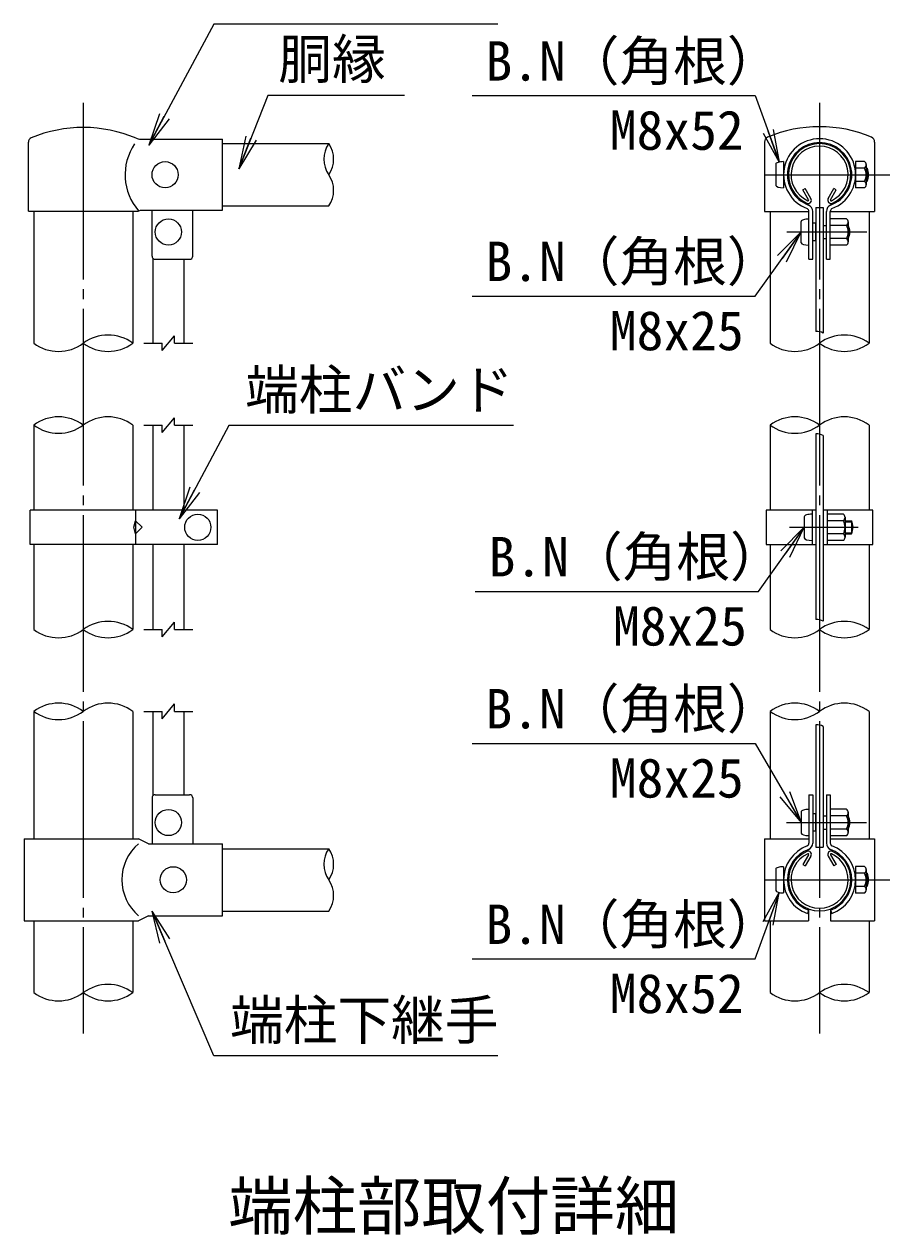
# Model space of a CAD drawing. Units: millimetres, scale not verified. Extents: x -10500 to 10500, y -7425 to 7425.
# Drawn here: x 2437 to 5082, y 404 to 4104 of the extents above; entities that cross this region are included whole.
import ezdxf
from ezdxf.enums import TextEntityAlignment as Align

# ---------------------------------------------------------------- set-up
doc = ezdxf.new("R2010")
doc.units = ezdxf.units.MM
doc.header["$LTSCALE"] = 30
doc.linetypes.add('LONG_CHAIN', pattern=[21, 18, -1, 1, -1])
for name, color, linetype, lineweight in [('0-1_D-TTL-TXT', 7, 'Continuous', 9), ('0-2_D-STR-TXT', 7, 'Continuous', 9), ('0-4_D-STR1', 1, 'Continuous', 9), ('0-7_D-BMK', 2, 'LONG_CHAIN', 9), ('0-8_D-STR-DIM', 7, 'Continuous', 9), ('0-9_0', 7, 'Continuous', 9), ('0-A_D-STR3', 3, 'Continuous', 9)]:
    doc.layers.add(name, color=color, linetype=linetype, lineweight=lineweight)
doc.styles.add('ＭＳ ゴシック', font='')
doc.styles.get('ＭＳ ゴシック').set_extended_font_data('MS Gothic')

# ---------------------------------------------------------------- blocks, each defined once
blk = doc.blocks.new('_Open')
at = {"layer": '0-9_0'}
blk.add_line((-30, 5), (0, 0), dxfattribs=at)
blk.add_lwpolyline([(-30, -5), (0, 0), (-30, 0)], dxfattribs=at)

msp = doc.modelspace()

# ---------------------------------------------------------------- linework, layer by layer
at = {"layer": '0-2_D-STR-TXT'}
for points in [[(3884.11, 4103.9), (3015.96, 4103.9), (2818.33, 3736.25)], [(3599.02, 3885.58), (3181.46, 3885.58), (3093.59, 3664.07)], [(3805.65, 3885.58), (4670.82, 3885.58), (4743.58, 3684.53)], [(3805.65, 3273.03), (4670.82, 3273.03), (4809.75, 3467.25)], [(3932.53, 2877.69), (3062.14, 2877.69), (2911.85, 2594.2)], [(3815.4, 2370.5), (4680.57, 2370.5), (4819.5, 2564.71)], [(3805.65, 1905.83), (4670.82, 1905.83), (4809.91, 1665.85)], [(3805.65, 1247.1), (4670.82, 1247.1), (4743.58, 1448.16)], [(3884.11, 951.35), (3015.96, 951.35), (2828.2, 1391.78)]]:
    msp.add_lwpolyline(points, dxfattribs=at)
at = {"layer": '0-4_D-STR1'}
for p, q in [((3042.41, 3738.87), (3367.5, 3738.87)), ((4816.5, 3597.61), (4823.45, 3601.62)), ((4834.05, 3567.22), (4816.5, 3597.61)), ((4840.99, 3571.23), (4823.45, 3601.62)), ((4893.84, 3571.23), (4911.38, 3601.62)), ((4900.78, 3567.22), (4918.33, 3597.61)), ((4918.33, 3597.61), (4911.38, 3601.62)), ((2466.16, 3532.87), (2466.16, 3128.87)), ((2768.66, 3532.87), (2768.66, 3128.87)), ((3042.41, 3548.37), (3367.5, 3548.37)), ((4716.16, 3531.37), (4716.16, 3128.87)), ((5018.66, 3531.37), (5018.66, 3128.87)), ((2466.16, 2878.87), (2466.16, 2618.84)), ((2768.66, 2878.87), (2768.66, 2618.84)), ((4716.16, 2878.87), (4716.16, 2618.84)), ((5018.66, 2878.87), (5018.66, 2618.84)), ((2466.16, 2513.85), (2466.16, 2253.87)), ((2768.66, 2513.85), (2768.66, 2253.87)), ((4716.16, 2513.85), (4716.16, 2253.87)), ((5018.66, 2513.85), (5018.66, 2253.87)), ((2466.16, 2003.87), (2466.16, 1614.12)), ((2768.66, 2003.87), (2768.66, 1614.12)), ((4716.16, 2003.87), (4716.16, 1614.12)), ((5018.66, 2003.87), (5018.66, 1614.12)), ((3042.41, 1584.12), (3367.5, 1584.12)), ((4834.05, 1565.78), (4816.5, 1535.39)), ((4840.99, 1561.77), (4823.45, 1531.38)), ((4893.84, 1561.77), (4911.38, 1531.38)), ((4900.78, 1565.78), (4918.33, 1535.39)), ((4816.5, 1535.39), (4823.45, 1531.38)), ((4918.33, 1535.39), (4911.38, 1531.38)), ((3042.41, 1393.62), (3367.5, 1393.62)), ((2466.16, 1364.12), (2466.16, 1144.12)), ((2768.66, 1364.12), (2768.66, 1144.12)), ((4716.16, 1364.12), (4716.16, 1144.12)), ((5018.66, 1364.12), (5018.66, 1144.12))]:
    msp.add_line(p, q, dxfattribs=at)
for centre, radius, start, end in [((4867.41, 3643.87), 95.25, 294.32478, 245.67522), ((4867.41, 3643.87), 87.23, 294.32478, 245.67522), ((4832.31, 3566.21), 10.03, 245.67522, 30), ((4832.31, 3566.21), 2, 245.67522, 30), ((4902.52, 3566.21), 10.03, 150, 294.32478), ((4902.52, 3566.21), 2, 150, 294.32478), ((4867.41, 1489.12), 95.25, 114.32478, 65.67522), ((4867.41, 1489.12), 87.23, 114.32478, 65.67522), ((4832.31, 1566.78), 10.03, 330, 114.32478), ((4832.31, 1566.78), 2, 330, 114.32478), ((4902.52, 1566.78), 10.03, 65.67522, 210), ((4902.52, 1566.78), 2, 65.67522, 210)]:
    msp.add_arc(centre, radius, start, end, dxfattribs=at)
at = {"layer": '0-7_D-BMK'}
for p, q in [((2617.41, 3863.87), (2617.41, 1018.87)), ((4867.41, 3863.87), (4867.41, 1018.87)), ((4702.27, 3643.87), (5081.95, 3643.87)), ((4767.27, 3468.87), (5011.66, 3468.87)), ((4775.77, 2566.34), (4985.16, 2566.34)), ((4848.16, 2566.34), (4944.66, 2566.34)), ((4766.22, 1664.12), (5010.61, 1664.12)), ((4702.27, 1489.12), (5081.95, 1489.12))]:
    msp.add_line(p, q, dxfattribs=at)
at = {"layer": '0-8_D-STR-DIM'}
for p, q in [((2858.66, 3106.37), (2896.16, 3151.37)), ((2896.16, 3128.87), (2896.16, 3151.37)), ((2802.41, 3128.87), (2858.66, 3128.87)), ((2858.66, 3106.37), (2858.66, 3128.87)), ((2896.16, 3128.87), (2952.41, 3128.87)), ((2858.66, 2856.37), (2896.16, 2901.37)), ((2896.16, 2878.87), (2896.16, 2901.37)), ((2802.41, 2878.87), (2858.66, 2878.87)), ((2858.66, 2856.37), (2858.66, 2878.87)), ((2896.16, 2878.87), (2952.41, 2878.87)), ((2858.66, 2231.37), (2896.16, 2276.37)), ((2896.16, 2253.87), (2896.16, 2276.37)), ((2802.41, 2253.87), (2858.66, 2253.87)), ((2858.66, 2231.37), (2858.66, 2253.87)), ((2896.16, 2253.87), (2952.41, 2253.87)), ((2802.41, 2003.87), (2858.66, 2003.87)), ((2858.66, 1981.37), (2896.16, 2026.37)), ((2858.66, 1981.37), (2858.66, 2003.87)), ((2896.16, 2003.87), (2896.16, 2026.37)), ((2896.16, 2003.87), (2952.41, 2003.87))]:
    msp.add_line(p, q, dxfattribs=at)
for centre, radius, start, end in [((3435.6, 3691.25), 83.1, 145.03504, 214.96496), ((3299.39, 3691.25), 83.1, 325.03504, 34.96496), ((3299.4, 3596), 83.1, 325.03422, 34.96578), ((2693.04, 3026.99), 126.88, 53.41445, 126.58555), ((4860.02, 3126.47), 38.4, 60.95271, 95.76063), ((4943.04, 3026.99), 126.88, 53.41445, 126.58555), ((2541.79, 3230.76), 126.88, 233.41445, 306.58555), ((2693.04, 3230.76), 126.88, 233.41445, 306.58555), ((4791.79, 3230.76), 126.88, 233.41445, 306.58555), ((4943.04, 3230.76), 126.88, 233.41445, 306.58555), ((2541.79, 2776.99), 126.88, 53.41445, 126.58555), ((2693.04, 2776.99), 126.88, 53.41445, 126.58555), ((4791.79, 2776.99), 126.88, 53.41445, 126.58555), ((4943.04, 2776.99), 126.88, 53.41445, 126.58555), ((2541.79, 2980.76), 126.88, 233.41445, 306.58555), ((4791.79, 2980.76), 126.88, 233.41445, 306.58555), ((4860.02, 2813.3), 38.4, 60.95271, 95.76063), ((2693.04, 2151.99), 126.88, 53.41445, 126.58555), ((4860.02, 2245.98), 38.4, 60.95271, 95.76063), ((4943.04, 2151.99), 126.88, 53.41445, 126.58555), ((2541.79, 2355.76), 126.88, 233.41445, 306.58555), ((2693.04, 2355.76), 126.88, 233.41445, 306.58555), ((4791.79, 2355.76), 126.88, 233.41445, 306.58555), ((4943.04, 2355.76), 126.88, 233.41445, 306.58555), ((2541.79, 1901.99), 126.88, 53.41445, 126.58555), ((2541.79, 2105.76), 126.88, 233.41445, 306.58555), ((2693.04, 1901.99), 126.88, 53.41445, 126.58555), ((4791.79, 1901.99), 126.88, 53.41445, 126.58555), ((4791.79, 2105.76), 126.88, 233.41445, 306.58555), ((4943.04, 1901.99), 126.88, 53.41445, 126.58555), ((4860.02, 1924.15), 38.4, 60.95271, 95.76063), ((3435.6, 1536.5), 83.1, 145.03504, 214.96496), ((3299.39, 1536.5), 83.1, 325.03504, 34.96496), ((3299.4, 1441.25), 83.1, 325.03422, 34.96578), ((2693.04, 1042.24), 126.88, 53.41445, 126.58555), ((4943.04, 1042.24), 126.88, 53.41445, 126.58555), ((2541.79, 1246.01), 126.88, 233.41445, 306.58555), ((2693.04, 1246.01), 126.88, 233.41445, 306.58555), ((4791.79, 1246.01), 126.88, 233.41445, 306.58555), ((4943.04, 1246.01), 126.88, 233.41445, 306.58555)]:
    msp.add_arc(centre, radius, start, end, dxfattribs=at)
at = {"layer": '0-A_D-STR3'}
for p, q in [((2449.91, 3532.87), (2449.91, 3743.27)), ((2792.3, 3752.37), (3042.41, 3752.37)), ((3042.41, 3535.37), (3042.41, 3752.37)), ((5035.66, 3743.9), (5035.66, 3531.37)), ((4733.41, 3676.37), (4733.41, 3611.37)), ((4757.41, 3683.87), (4757.41, 3603.87)), ((4759.25, 3663.87), (4757.41, 3663.87)), ((4977.41, 3663.87), (4975.58, 3663.87)), ((5004.91, 3684.37), (4977.41, 3684.37)), ((4977.41, 3684.37), (4977.41, 3603.37)), ((5004.91, 3664.12), (4977.41, 3664.12)), ((5009.91, 3675.04), (5009.91, 3613.31)), ((5009.91, 3663.87), (5012.41, 3663.87)), ((5009.91, 3663.87), (5012.41, 3663.87)), ((5012.41, 3663.87), (5012.41, 3623.87)), ((5009.91, 3660.49), (5014.03, 3660.49)), ((5009.91, 3627.26), (5014.03, 3627.26)), ((4759.25, 3623.87), (4757.41, 3623.87)), ((4977.41, 3623.87), (4975.58, 3623.87)), ((5004.91, 3623.62), (4977.41, 3623.62)), ((5004.91, 3603.37), (4977.41, 3603.37)), ((5009.91, 3623.87), (5012.41, 3623.87)), ((5009.91, 3623.87), (5012.41, 3623.87)), ((2449.91, 3532.87), (2784.91, 3532.87)), ((2784.91, 3532.87), (2792.41, 3535.37)), ((2792.41, 3535.37), (3042.41, 3535.37)), ((2827.41, 3395.37), (2827.41, 3535.37)), ((2952.41, 3395.37), (2952.41, 3535.37)), ((4834.91, 3385.37), (4834.91, 3531.73)), ((4846.41, 3385.37), (4846.41, 3531.73)), ((4856.16, 3543.87), (4856.16, 3164.43)), ((4856.16, 3543.87), (4878.66, 3543.87)), ((4878.66, 3543.87), (4878.66, 3159.8)), ((4888.41, 3385.37), (4888.41, 3531.73)), ((4899.91, 3385.37), (4899.91, 3531.73)), ((4899.91, 3531.37), (5035.66, 3531.37)), ((4810.91, 3436.06), (4810.91, 3501.06)), ((4854.91, 3495.46), (4846.41, 3495.46)), ((4854.91, 3495.46), (4854.91, 3442.28)), ((4854.91, 3488.87), (4856.16, 3488.87)), ((4878.66, 3488.87), (4888.41, 3488.87)), ((4949.91, 3509.37), (4899.91, 3509.37)), ((4949.91, 3489.12), (4899.91, 3489.12)), ((4954.91, 3500.04), (4954.91, 3438.31)), ((4954.91, 3488.87), (4954.91, 3448.87)), ((4954.91, 3485.49), (4956.53, 3485.49)), ((4854.91, 3442.28), (4846.41, 3442.28)), ((4854.91, 3448.87), (4856.16, 3448.87)), ((4878.66, 3448.87), (4888.41, 3448.87)), ((4949.91, 3448.62), (4899.91, 3448.62)), ((4954.91, 3452.26), (4956.53, 3452.26)), ((4949.91, 3428.37), (4899.91, 3428.37)), ((2829.91, 3388.76), (2829.91, 3128.87)), ((2837.41, 3385.37), (2942.41, 3385.37)), ((2924.91, 3385.37), (2924.91, 3128.87)), ((4834.91, 3385.37), (4846.41, 3385.37)), ((4888.41, 3385.37), (4899.91, 3385.37)), ((2829.91, 2878.87), (2829.91, 2618.84)), ((2924.91, 2878.87), (2924.91, 2618.84)), ((4856.16, 2851.51), (4856.16, 2284.18)), ((4878.66, 2846.88), (4878.66, 2279.55)), ((3027.39, 2618.84), (2454.66, 2618.84)), ((2454.66, 2513.85), (2454.66, 2618.84)), ((2777.3, 2618.84), (2777.3, 2513.84)), ((3027.41, 2513.85), (3027.41, 2618.84)), ((4704.66, 2618.84), (4704.66, 2513.85)), ((4856.16, 2618.84), (4704.66, 2618.84)), ((4820.66, 2598.84), (4820.66, 2533.84)), ((4844.66, 2618.84), (4844.66, 2513.85)), ((4856.16, 2618.84), (4856.16, 2513.85)), ((4878.66, 2618.84), (4878.66, 2513.85)), ((4890.16, 2618.84), (4890.16, 2513.85)), ((4940.16, 2606.84), (4890.16, 2606.84)), ((4945.16, 2597.51), (4945.16, 2535.78)), ((4940.16, 2586.59), (4890.16, 2586.59)), ((4945.16, 2586.34), (4964.66, 2586.34)), ((4945.16, 2582.96), (4966.28, 2582.96)), ((4964.66, 2586.34), (4964.66, 2546.34)), ((4940.16, 2546.09), (4890.16, 2546.09)), ((4940.16, 2525.84), (4890.16, 2525.84)), ((4945.16, 2549.73), (4966.28, 2549.73)), ((4945.16, 2546.34), (4964.66, 2546.34)), ((3027.39, 2513.85), (2454.66, 2513.85)), ((2829.91, 2513.85), (2829.91, 2253.87)), ((2924.91, 2513.85), (2924.91, 2253.87)), ((4704.66, 2513.85), (4856.16, 2513.85)), ((2829.91, 2003.87), (2829.91, 1745.74)), ((2924.91, 2003.87), (2924.91, 1749.12)), ((4856.16, 1962.36), (4856.16, 1589.12)), ((4878.66, 1957.72), (4878.66, 1589.12)), ((2827.41, 1739.12), (2827.41, 1599.12)), ((2837.41, 1749.12), (2942.41, 1749.12)), ((2952.41, 1739.12), (2952.41, 1599.12)), ((4834.91, 1749.12), (4834.91, 1601.27)), ((4834.91, 1749.12), (4846.41, 1749.12)), ((4846.41, 1749.12), (4846.41, 1601.27)), ((4888.41, 1749.12), (4888.41, 1601.27)), ((4888.41, 1749.12), (4899.91, 1749.12)), ((4899.91, 1749.12), (4899.91, 1601.27)), ((4949.91, 1704.62), (4899.91, 1704.62)), ((4810.91, 1696.62), (4810.91, 1631.62)), ((4854.91, 1690.71), (4846.41, 1690.71)), ((4854.91, 1690.71), (4854.91, 1637.53)), ((4854.91, 1684.12), (4856.16, 1684.12)), ((4878.66, 1684.12), (4888.41, 1684.12)), ((4949.91, 1684.37), (4899.91, 1684.37)), ((4899.91, 1684.12), (4900.91, 1684.12)), ((4954.91, 1695.29), (4954.91, 1633.56)), ((4954.91, 1684.12), (4954.91, 1644.12)), ((4954.91, 1680.74), (4956.53, 1680.74)), ((4854.91, 1637.53), (4846.41, 1637.53)), ((4854.91, 1644.12), (4856.16, 1644.12)), ((4878.66, 1644.12), (4888.41, 1644.12)), ((4899.91, 1644.12), (4900.91, 1644.12)), ((4949.91, 1643.87), (4899.91, 1643.87)), ((4954.91, 1647.51), (4956.53, 1647.51)), ((2436.91, 1614.12), (2786.41, 1614.12)), ((2436.91, 1614.12), (2436.91, 1364.12)), ((2816.41, 1599.12), (2786.41, 1614.12)), ((2816.41, 1599.12), (3042.41, 1599.12)), ((3042.41, 1379.12), (3042.41, 1599.12)), ((4699.16, 1614.12), (4834.91, 1614.12)), ((4699.16, 1614.12), (4699.16, 1364.12)), ((4949.91, 1623.62), (4899.91, 1623.62)), ((4899.91, 1614.12), (5035.66, 1614.12)), ((5035.66, 1614.12), (5035.66, 1364.12)), ((4856.16, 1589.12), (4878.66, 1589.12)), ((4733.41, 1521.62), (4733.41, 1456.62)), ((4757.41, 1529.12), (4757.41, 1449.12)), ((5004.91, 1529.62), (4977.41, 1529.62)), ((4977.41, 1529.62), (4977.41, 1448.62)), ((5009.91, 1520.29), (5009.91, 1458.56)), ((4759.25, 1509.12), (4757.41, 1509.12)), ((4977.41, 1509.12), (4975.58, 1509.12)), ((5004.91, 1509.37), (4977.41, 1509.37)), ((5009.91, 1509.12), (5012.41, 1509.12)), ((5009.91, 1509.12), (5012.41, 1509.12)), ((5009.91, 1505.74), (5014.03, 1505.74)), ((5012.41, 1509.12), (5012.41, 1469.12)), ((4759.25, 1469.12), (4757.41, 1469.12)), ((4977.41, 1469.12), (4975.58, 1469.12)), ((5004.91, 1468.87), (4977.41, 1468.87)), ((5004.91, 1448.62), (4977.41, 1448.62)), ((5009.91, 1472.51), (5014.03, 1472.51)), ((5009.91, 1469.12), (5012.41, 1469.12)), ((5009.91, 1469.12), (5012.41, 1469.12)), ((2816.41, 1379.12), (2786.41, 1364.12)), ((2816.41, 1379.12), (3042.41, 1379.12)), ((4833.91, 1396.49), (4830, 1385.68)), ((4833.91, 1396.49), (4833.91, 1364.12)), ((4900.91, 1396.49), (4900.91, 1364.12)), ((4900.91, 1396.49), (4904.83, 1385.68)), ((2436.91, 1364.12), (2786.41, 1364.12)), ((4699.16, 1364.12), (4833.91, 1364.12)), ((4900.91, 1364.12), (5035.66, 1364.12))]:
    msp.add_line(p, q, dxfattribs=at)
for points in [[(4699.16, 3743.9), (4699.16, 3531.37), (4834.91, 3531.37)], [(4878.66, 2513.85), (5030.16, 2513.85), (5030.16, 2618.84), (4878.66, 2618.84)]]:
    msp.add_lwpolyline(points, dxfattribs=at)
msp.add_lwpolyline([(2771.67, 2566.34), (2777.3, 2586.34), (2797.3, 2566.34), (2777.3, 2546.34)], close=True, dxfattribs=at)
for centre in [(2867.41, 3643.87), (2877.41, 3468.87), (2967.41, 2566.34), (2877.41, 1664.12), (2892.41, 1489.12)]:
    msp.add_circle(centre, 40, dxfattribs=at)
for centre, radius, start, end in [((2617.2, 3373.71), 414.66, 67.08235, 112.54718), ((4867.41, 3379.44), 411.25, 67.22973, 112.77027), ((2464.91, 3743.27), 15, 116.57497, 180), ((2912.93, 3643.87), 167.81, 145.68676, 221.15827), ((2792.3, 3782.37), 30, 242.98608, 270), ((4715.66, 3743.9), 16.5, 116.72671, 180), ((4867.41, 3643.87), 110, 290.1633, 249.8367), ((4867.41, 3643.87), 98.5, 289.83718, 250.16282), ((5019.16, 3743.9), 16.5, 0, 63.27329), ((4997.23, 3674.25), 12.71, 307.21089, 52.78911), ((4966.41, 3643.87), 43.51, 332.26063, 27.73937), ((4974.91, 3643.87), 42.5, 331.92751, 28.07249), ((4997.17, 3613.5), 12.75, 307.42505, 52.57495), ((4824.91, 3531.73), 10, 0, 62.72039), ((4824.91, 3531.73), 21.5, 0, 65.03562), ((4909.91, 3531.73), 21.5, 114.96438, 180), ((4909.91, 3531.73), 10, 117.27961, 180), ((4942.23, 3499.25), 12.71, 307.21089, 52.78911), ((4911.41, 3468.87), 43.51, 332.26063, 27.73937), ((4917.41, 3468.87), 42.5, 331.92751, 28.07249), ((4942.17, 3438.5), 12.75, 307.42505, 52.57495), ((2837.41, 3395.37), 10, 180, 270), ((2942.41, 3395.37), 10, 270, 0), ((4932.48, 2596.72), 12.71, 307.21089, 52.78911), ((4901.66, 2566.34), 43.51, 332.26063, 27.73937), ((4927.16, 2566.34), 42.5, 331.92751, 28.07249), ((4932.42, 2535.97), 12.75, 307.42505, 52.57495), ((2837.41, 1739.12), 10, 90, 180), ((2942.41, 1739.12), 10, 0, 90), ((4942.23, 1694.5), 12.71, 307.21089, 52.78911), ((4911.41, 1664.12), 43.51, 332.26063, 27.73937), ((4917.41, 1664.12), 42.5, 331.92751, 28.07249), ((4942.17, 1633.75), 12.75, 307.42505, 52.57495), ((2879.34, 1489.12), 144, 130.19176, 229.80824), ((4867.41, 1489.12), 110, 110.1633, 250.11694), ((4824.91, 1601.27), 10, 297.27961, 0), ((4824.91, 1601.27), 21.5, 294.96438, 0), ((4909.91, 1601.27), 21.5, 180, 245.03562), ((4909.91, 1601.27), 10, 180, 242.72039), ((4867.41, 1489.12), 110, 289.88306, 69.8367), ((4867.41, 1489.12), 98.5, 109.83718, 250.11694), ((4867.41, 1489.12), 98.5, 289.88306, 70.16282), ((4997.23, 1519.5), 12.71, 307.21089, 52.78911), ((4966.41, 1489.12), 43.51, 332.26063, 27.73937), ((4974.91, 1489.12), 42.5, 331.92751, 28.07249), ((4997.17, 1458.75), 12.75, 307.42505, 52.57495)]:
    msp.add_arc(centre, radius, start, end, dxfattribs=at)
for centre, start_param, end_param in [((4757.41, 3676.37), 1.5707963, 3.1415927), ((4757.41, 3611.37), 3.1415927, 4.712389), ((4834.91, 3501.06), 1.5707963, 3.1415927), ((4834.91, 3436.06), 3.1415927, 4.712389), ((4844.66, 2598.84), 1.5707963, 3.1415927), ((4844.66, 2533.84), 3.1415927, 4.712389), ((4834.91, 1696.62), 1.5707963, 3.1415927), ((4834.91, 1631.62), 3.1415927, 4.712389), ((4757.41, 1521.62), 1.5707963, 3.1415927), ((4757.41, 1456.62), 3.1415927, 4.712389)]:
    msp.add_ellipse(centre, major_axis=(24, 0), ratio=0.3125, start_param=start_param, end_param=end_param, dxfattribs=at)

# ---------------------------------------------------------------- block references
at = {"layer": '0-2_D-STR-TXT', "xscale": 3.333333, "yscale": 3.333333}
for p, rotation in [((2817.38, 3734.49), 241.73951), ((4744.26, 3682.65), 289.89477), ((3092.86, 3662.21), 248.36243), ((4810.91, 3468.87), 54.42149), ((2910.92, 2592.43), 242.07069), ((4820.66, 2566.34), 54.42149), ((4810.91, 1664.12), 300.09685), ((4744.26, 1450.04), 70.10523), ((2827.41, 1393.62), 113.08931)]:
    msp.add_blockref('_Open', p, dxfattribs=dict(at, rotation=rotation))

# ---------------------------------------------------------------- texts
at = {"layer": '0-1_D-TTL-TXT', "style": 'ＭＳ ゴシック'}
msp.add_text('端柱部取付詳細', height=144.3, dxfattribs=at).set_placement((3060.18, 376.97), align=Align.BOTTOM_LEFT)
at = {"layer": '0-2_D-STR-TXT', "style": 'ＭＳ ゴシック'}
for s, p in [('胴縁', (3213.39, 3901.32)), ('B.N（角根）', (3846.24, 3895.42)), ('M8x52', (4226.46, 3683.97)), ('B.N（角根）', (3846.24, 3282.87)), ('M8x25', (4226.46, 3071.42)), ('端柱バンド', (3111.96, 2890.65)), ('B.N（角根）', (3855.99, 2380.33)), ('M8x25', (4236.21, 2168.89)), ('B.N（角根）', (3846.24, 1915.67)), ('M8x25', (4226.46, 1704.22)), ('B.N（角根）', (3846.24, 1256.93)), ('M8x52', (4226.46, 1045.49)), ('端柱下継手', (3065.78, 964.32))]:
    msp.add_text(s, height=120.3, dxfattribs=at).set_placement(p, align=Align.BOTTOM_LEFT)

doc.saveas('drawing.dxf')
